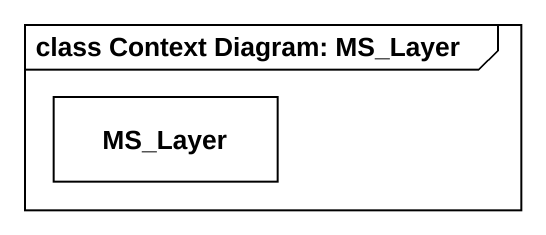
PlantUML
@startuml
mainframe class Context Diagram: MS_Layer
hide circle
hide empty members
class MS_Layer
@enduml
